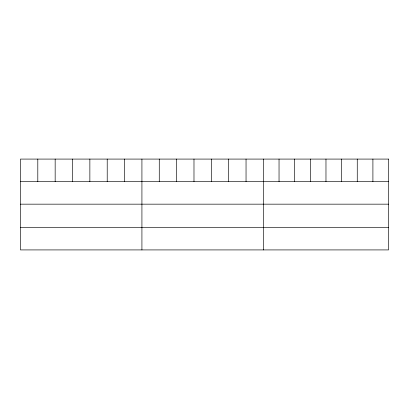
<?xml version="1.0" encoding="UTF-8"?>
<svg xmlns="http://www.w3.org/2000/svg" width="409" height="409" viewBox="0 0 409 409"><rect width="100%" height="100%" fill="white"/><g stroke="black" fill="none" stroke-linecap="round" stroke-linejoin="round"><path stroke-width="0.61" d="M20.45 181.627L388.55 181.627M20.45 204.163L388.55 204.163M20.45 227.384L388.55 227.384M372.906 159.081L372.906 181.627M357.261 159.081L357.261 181.627M341.617 159.081L341.617 181.627M325.973 159.081L325.973 181.627M310.329 159.081L310.329 181.627M294.684 159.081L294.684 181.627M279.04 159.081L279.04 181.627M263.396 159.081L263.396 249.919M246.044 159.081L246.044 181.627M228.687 159.081L228.687 181.627M211.335 159.081L211.335 181.627M193.984 159.081L193.984 181.627M176.632 159.081L176.632 181.627M159.275 159.081L159.275 181.627M141.923 159.081L141.923 249.919M124.571 159.081L124.571 181.627M107.214 159.081L107.214 181.627M89.862 159.081L89.862 181.627M72.511 159.081L72.511 181.627M55.159 159.081L55.159 181.627M37.802 159.081L37.802 181.627M388.55 159.081L20.45 159.081L20.45 249.919L388.55 249.919L388.55 159.081"/></g></svg>
